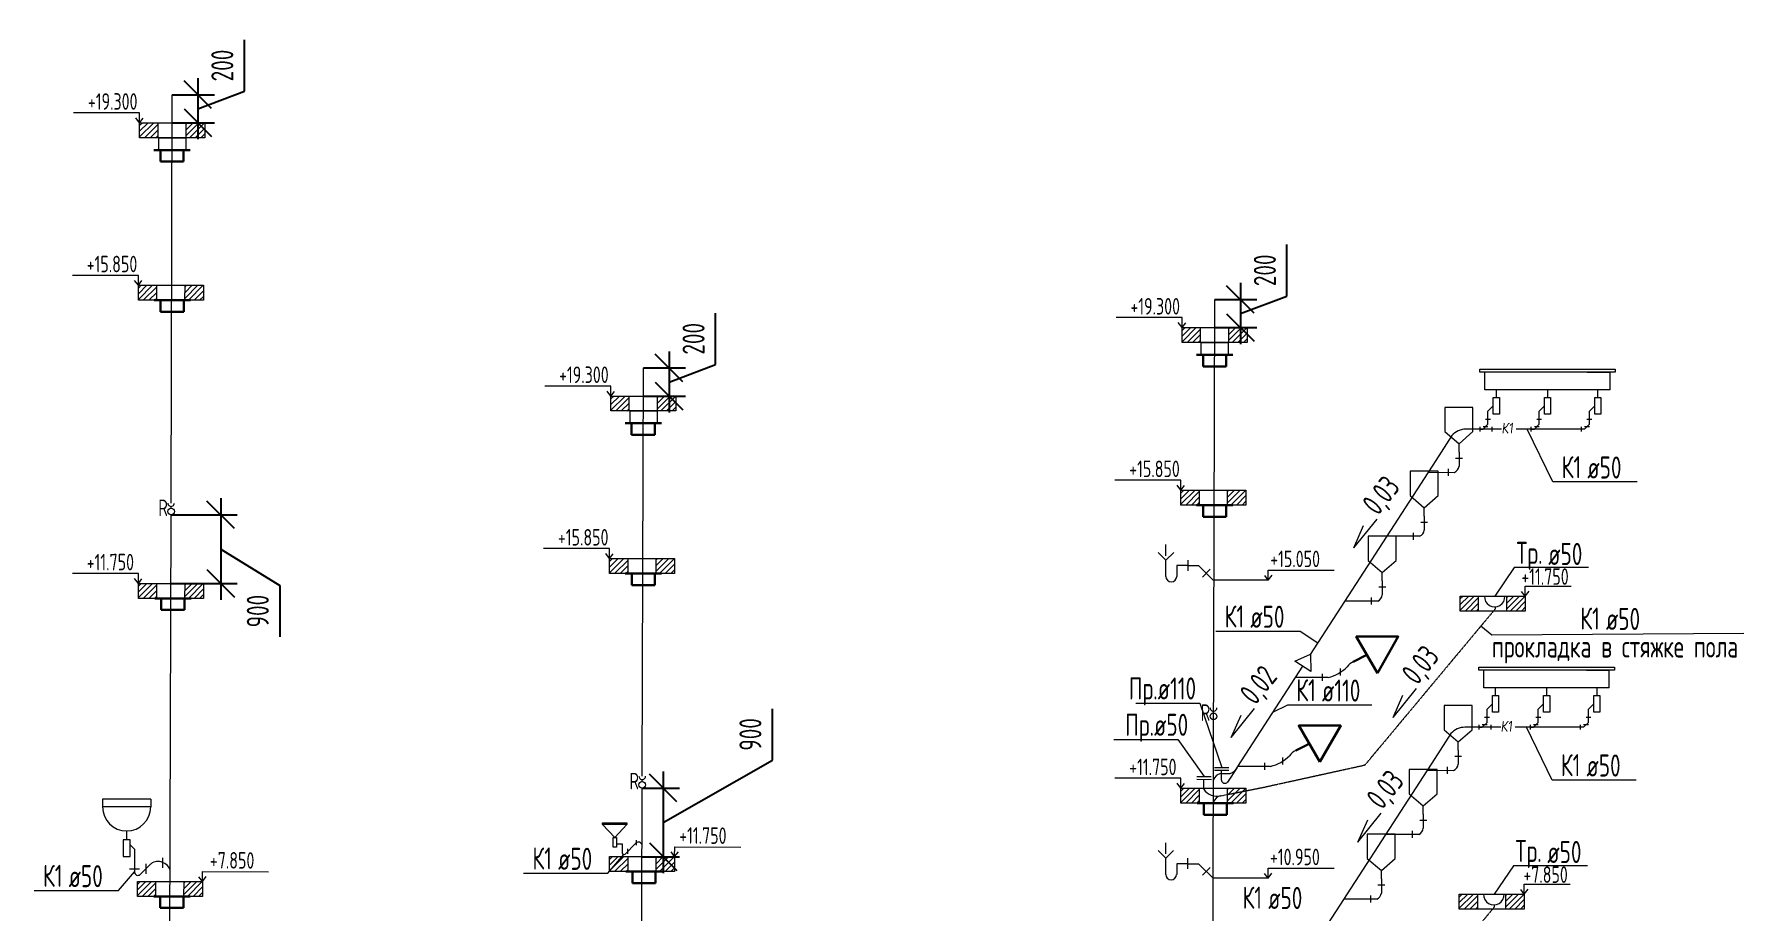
# Model space of a CAD drawing. Header units: millimetres. Extents: x -8689834 to 9419935, y -370377 to 166066.
# Drawn here: x -218597 to -203087, y -313708 to -305759 of the extents above; entities that cross this region are included whole.
import ezdxf

# ---------------------------------------------------------------- set-up
doc = ezdxf.new("R2010")
doc.units = ezdxf.units.MM
doc.header["$MEASUREMENT"] = 0
doc.linetypes.add('01_base$0$DASHED2', pattern=[0.375, 0.25, -0.125])
doc.layers.get('0').update_dxf_attribs({"color": 250, "lineweight": 9})
for name, color, linetype, lineweight in [('__Text VK', 7, 'Continuous', 30), ('_ВК-Text К1', 7, 'Continuous', 30), ('_ВК-К1', 14, 'Continuous', 40), ('_ВК-К3', 30, 'Continuous', 40), ('_ВК-переход на SML', 3, 'Continuous', 30), ('_ВК-противопожарные муфты', 1, 'Continuous', 30), ('_Санпр', 7, 'Continuous', 30), ('_Сантехника', 7, 'Continuous', 30), ('ВК_канализация', 32, 'Continuous', 30), ('тх разм', 250, 'Continuous', 9)]:
    doc.layers.add(name, color=color, linetype=linetype, lineweight=lineweight)
doc.layers.add('PDF __ВК-К1', color=7, linetype='Continuous', true_color=0xb80000)
for name, color, linetype in [('PDF __К14', 3, 'Continuous'), ('PDF __Сантехника', 7, 'Continuous'), ('PDF _TEKSTBK', 7, 'Continuous')]:
    doc.layers.add(name, color=color, linetype=linetype)
doc.styles.add('ISOCPEUR', font='isocpeur.ttf', dxfattribs={"width": 0.7})
doc.styles.add('RomanS', font='isocpeur.ttf')
doc.styles.add('ГОСТ 2.304', font='isocpeur.ttf', dxfattribs={"width": 0.7})
doc.dimstyles.new('СПДС', dxfattribs={"dimscale": 100, "dimtxt": 2.5, "dimasz": 2.5, "dimexe": 1.5, "dimexo": 0, "dimgap": 1, "dimtad": 1, "dimdec": 0, "dimrnd": 1, "dimtxsty": 'ГОСТ 2.304', "dimblk": 'OBLIQUE', "dimcen": 2.5, "dimdle": 1.5, "dimadec": 0, "dimazin": 2, "dimtfac": 0.75, "dimtdec": 0, "dimtmove": 1, "dimatfit": 3, "dimfxl": 1, "dimtolj": 1, "dimarcsym": 1})

# ---------------------------------------------------------------- blocks, each defined once
blk = doc.blocks.new('Протв_муфта')
at = {"layer": '_ВК-противопожарные муфты', "ltscale": 200, "transparency": 33554687}
for p, q in [((-205635, 240869), (-206106, 240869)), ((-206021, 240719), (-206021, 240869)), ((-205721, 240869), (-205721, 240719)), ((-205721, 240719), (-206021, 240719))]:
    blk.add_line(p, q, dxfattribs=at)
blk = doc.blocks.new('_Oblique')
at = {"color": 0, "linetype": 'ByBlock', "lineweight": -2}
blk.add_line((-0.5, -0.5), (0.5, 0.5), dxfattribs=at)
blk = doc.blocks.new('*D2098')
at = {"layer": 'тх разм', "color": 0, "lineweight": -2, "ltscale": 100, "transparency": 16777216}
for p, q in [((-212415, -308754), (-212415, -308288)), ((-212837, -308635), (-212837, -309190)), ((-213069, -308785), (-212687, -308785)), ((-212837, -308913), (-212415, -308754)), ((-213070, -309040), (-212687, -309040))]:
    blk.add_line(p, q, dxfattribs=at)
at = {"layer": 'тх разм', "color": 0, "lineweight": -2, "ltscale": 100, "transparency": 16777216, "xscale": 250, "yscale": 250, "zscale": 250}
for p, rotation in [((-212837, -308785), 90), ((-212837, -309040), 270)]:
    blk.add_blockref('_Oblique', p, dxfattribs=dict(at, rotation=rotation))
at = {"layer": 'тх разм', "color": 0, "lineweight": 13, "ltscale": 100, "transparency": 16777216, "insert": (-212615, -308521), "char_height": 250, "attachment_point": 5, "rotation": 90, "style": 'ГОСТ 2.304'}
blk.add_mtext('\\A1;{\\H0.8x;200}', dxfattribs=at)
blk = doc.blocks.new('*D2094')
at = {"layer": 'тх разм', "color": 0, "lineweight": -2, "ltscale": 100, "transparency": 16777216}
for p, q in [((-207232, -308133), (-207232, -307667)), ((-207654, -308015), (-207654, -308569)), ((-207886, -308165), (-207504, -308165)), ((-207654, -308292), (-207232, -308133)), ((-207887, -308419), (-207504, -308419))]:
    blk.add_line(p, q, dxfattribs=at)
at = {"layer": 'тх разм', "color": 0, "lineweight": -2, "ltscale": 100, "transparency": 16777216, "xscale": 250, "yscale": 250, "zscale": 250}
for p, rotation in [((-207654, -308165), 90), ((-207654, -308419), 270)]:
    blk.add_blockref('_Oblique', p, dxfattribs=dict(at, rotation=rotation))
at = {"layer": 'тх разм', "color": 0, "lineweight": 13, "ltscale": 100, "transparency": 16777216, "insert": (-207432, -307900), "char_height": 250, "attachment_point": 5, "rotation": 90, "style": 'ГОСТ 2.304'}
blk.add_mtext('\\A1;{\\H0.8x;200}', dxfattribs=at)
blk = doc.blocks.new('*D2095')
at = {"layer": 'тх разм', "color": 0, "lineweight": -2, "ltscale": 100, "transparency": 16777216}
for p, q in [((-216690, -306276), (-216690, -305810)), ((-217112, -306158), (-217112, -306712)), ((-217344, -306308), (-216962, -306308)), ((-217112, -306435), (-216690, -306276)), ((-217345, -306562), (-216962, -306562))]:
    blk.add_line(p, q, dxfattribs=at)
at = {"layer": 'тх разм', "color": 0, "lineweight": -2, "ltscale": 100, "transparency": 16777216, "xscale": 250, "yscale": 250, "zscale": 250}
for p, rotation in [((-217112, -306308), 90), ((-217112, -306562), 270)]:
    blk.add_blockref('_Oblique', p, dxfattribs=dict(at, rotation=rotation))
at = {"layer": 'тх разм', "color": 0, "lineweight": 13, "ltscale": 100, "transparency": 16777216, "insert": (-216890, -306043), "char_height": 250, "attachment_point": 5, "rotation": 90, "style": 'ГОСТ 2.304'}
blk.add_mtext('\\A1;{\\H0.8x;200}', dxfattribs=at)
blk = doc.blocks.new('*D2092')
at = {"layer": 'тх разм', "color": 0, "lineweight": -2, "ltscale": 100, "transparency": 16777216}
for p, q in [((-211899, -312341), (-211899, -311875)), ((-212891, -312906), (-211899, -312341)), ((-212891, -312445), (-212891, -313367)), ((-213080, -312595), (-212741, -312595)), ((-213082, -313217), (-212741, -313217))]:
    blk.add_line(p, q, dxfattribs=at)
at = {"layer": 'тх разм', "color": 0, "lineweight": -2, "ltscale": 100, "transparency": 16777216, "xscale": 250, "yscale": 250, "zscale": 250}
for p, rotation in [((-212891, -312595), 90), ((-212891, -313217), 270)]:
    blk.add_blockref('_Oblique', p, dxfattribs=dict(at, rotation=rotation))
at = {"layer": 'тх разм', "color": 0, "lineweight": 13, "ltscale": 100, "transparency": 16777216, "insert": (-212099, -312108), "char_height": 250, "attachment_point": 5, "rotation": 90, "style": 'ГОСТ 2.304'}
blk.add_mtext('\\A1;{\\H0.8x;900}', dxfattribs=at)
blk = doc.blocks.new('*D2093')
at = {"layer": 'тх разм', "color": 0, "lineweight": -2, "ltscale": 100, "transparency": 16777216}
for p, q in [((-216905, -309967), (-216905, -310889)), ((-217354, -310117), (-216755, -310117)), ((-216905, -310428), (-216368, -310757)), ((-217356, -310739), (-216755, -310739)), ((-216368, -310757), (-216368, -311223))]:
    blk.add_line(p, q, dxfattribs=at)
at = {"layer": 'тх разм', "color": 0, "lineweight": -2, "ltscale": 100, "transparency": 16777216, "xscale": 250, "yscale": 250, "zscale": 250}
for p, rotation in [((-216905, -310117), 90), ((-216905, -310739), 270)]:
    blk.add_blockref('_Oblique', p, dxfattribs=dict(at, rotation=rotation))
at = {"layer": 'тх разм', "color": 0, "lineweight": 13, "ltscale": 100, "transparency": 16777216, "insert": (-216568, -310990), "char_height": 250, "attachment_point": 5, "rotation": 90, "style": 'ГОСТ 2.304'}
blk.add_mtext('\\A1;{\\H0.8x;900}', dxfattribs=at)
blk = doc.blocks.new('Унитаз')
at = {"layer": '_Сантехника', "lineweight": 30}
blk.add_line((-161311, 33424), (-161137, 33336), dxfattribs=at)
blk.add_lwpolyline([(-161446, 33191), (-161714, 33657), (-161176, 33657)], close=True, dxfattribs=at)

msp = doc.modelspace()

# ---------------------------------------------------------------- hatches: boundary and pattern name
at = {"layer": '_ВК-К3', "lineweight": 13}
h = msp.add_hatch(dxfattribs=at)
h.set_pattern_fill('ANSI31', scale=11.388071, angle=180)
h.set_pattern_definition([(225, (-271218.85, -326930.103), (25.566948, -25.566948), [])])
h.paths.add_polyline_path([(-217640, -306697.7), (-217473.3, -306697.7), (-217473.3, -306562.2), (-217640, -306562.2)])
h.paths.add_polyline_path([(-217217.5, -306697.7), (-217050.1, -306697.7), (-217050.1, -306562.2), (-217217.5, -306562.2)])
h = msp.add_hatch(dxfattribs=at)
h.set_pattern_fill('ANSI31', scale=11.388071, angle=180)
h.set_pattern_definition([(225, (-271229.778, -328404.105), (25.566948, -25.566948), [])])
h.paths.add_polyline_path([(-217651, -308171.7), (-217484.2, -308171.7), (-217484.2, -308036.2), (-217651, -308036.2)])
h.paths.add_polyline_path([(-217228.4, -308171.7), (-217061, -308171.7), (-217061, -308036.2), (-217228.4, -308036.2)])
h = msp.add_hatch(dxfattribs=at)
h.set_pattern_fill('ANSI31', scale=11.388071, angle=180)
h.set_pattern_definition([(225, (-261761.073, -328787.346), (25.566948, -25.566948), [])])
h.paths.add_polyline_path([(-208182.3, -308555), (-208015.5, -308555), (-208015.5, -308419.4), (-208182.3, -308419.4)])
h.paths.add_polyline_path([(-207759.7, -308555), (-207592.3, -308555), (-207592.3, -308419.4), (-207759.7, -308419.4)])
h = msp.add_hatch(dxfattribs=at)
h.set_pattern_fill('ANSI31', scale=11.388071, angle=180)
h.set_pattern_definition([(225, (-266944.07, -329407.96), (25.566948, -25.566948), [])])
h.paths.add_polyline_path([(-213365.2, -309175.6), (-213198.5, -309175.6), (-213198.5, -309040), (-213365.2, -309040)])
h.paths.add_polyline_path([(-212942.7, -309175.6), (-212775.3, -309175.6), (-212775.3, -309040), (-212942.7, -309040)])
h = msp.add_hatch(dxfattribs=at)
h.set_pattern_fill('ANSI31', scale=11.388071, angle=180)
h.set_pattern_definition([(225, (-261772, -330261.35), (25.566948, -25.566948), [])])
h.paths.add_polyline_path([(-208193.2, -310029), (-208026.5, -310029), (-208026.5, -309893.4), (-208193.2, -309893.4)])
h.paths.add_polyline_path([(-207770.6, -310029), (-207603.3, -310029), (-207603.3, -309893.4), (-207770.6, -309893.4)])
h = msp.add_hatch(dxfattribs=at)
h.set_pattern_fill('ANSI31', scale=11.388071, angle=180)
h.set_pattern_definition([(225, (-266955, -330881.96), (25.566948, -25.566948), [])])
h.paths.add_polyline_path([(-213376.2, -310649.6), (-213209.5, -310649.6), (-213209.5, -310514), (-213376.2, -310514)])
h.paths.add_polyline_path([(-212953.6, -310649.6), (-212786.3, -310649.6), (-212786.3, -310514), (-212953.6, -310514)])
h = msp.add_hatch(dxfattribs=at)
h.set_pattern_fill('ANSI31', scale=11.388071, angle=180)
h.set_pattern_definition([(225, (-271229.778, -331106.893), (25.566948, -25.566948), [])])
h.paths.add_polyline_path([(-217651, -310874.5), (-217484.2, -310874.5), (-217484.2, -310738.9), (-217651, -310738.9)])
h.paths.add_polyline_path([(-217228.4, -310874.5), (-217061, -310874.5), (-217061, -310738.9), (-217228.4, -310738.9)])
h = msp.add_hatch(dxfattribs=at)
h.set_pattern_fill('ANSI31', scale=11.388071, angle=180)
h.set_pattern_definition([(225, (-259238.876, -331221.87), (25.566948, -25.566948), [])])
h.paths.add_polyline_path([(-205660.1, -310989.5), (-205493.3, -310989.5), (-205493.3, -310853.9), (-205660.1, -310853.9)])
h.paths.add_polyline_path([(-205237.5, -310989.5), (-205070.1, -310989.5), (-205070.1, -310853.9), (-205237.5, -310853.9)])
h = msp.add_hatch(dxfattribs=at)
h.set_pattern_fill('ANSI31', scale=11.388071, angle=180)
h.set_pattern_definition([(225, (-261772, -332964.136), (25.566948, -25.566948), [])])
h.paths.add_polyline_path([(-208193.2, -312731.8), (-208026.5, -312731.8), (-208026.5, -312596.2), (-208193.2, -312596.2)])
h.paths.add_polyline_path([(-207770.6, -312731.8), (-207603.3, -312731.8), (-207603.3, -312596.2), (-207770.6, -312596.2)])
h = msp.add_hatch(dxfattribs=at)
h.set_pattern_fill('ANSI31', scale=11.388071, angle=180)
h.set_pattern_definition([(225, (-266955, -333584.75), (25.566948, -25.566948), [])])
h.paths.add_polyline_path([(-213376.2, -313352.4), (-213209.5, -313352.4), (-213209.5, -313216.8), (-213376.2, -313216.8)])
h.paths.add_polyline_path([(-212953.6, -313352.4), (-212786.3, -313352.4), (-212786.3, -313216.8), (-212953.6, -313216.8)])
h = msp.add_hatch(dxfattribs=at)
h.set_pattern_fill('ANSI31', scale=11.388071, angle=180)
h.set_pattern_definition([(225, (-271238.903, -333809.68), (25.566948, -25.566948), [])])
h.paths.add_polyline_path([(-217660.1, -313577.3), (-217493.4, -313577.3), (-217493.4, -313441.7), (-217660.1, -313441.7)])
h.paths.add_polyline_path([(-217237.5, -313577.3), (-217070.2, -313577.3), (-217070.2, -313441.7), (-217237.5, -313441.7)])
h = msp.add_hatch(dxfattribs=at)
h.set_pattern_fill('ANSI31', scale=11.388071, angle=180)
h.set_pattern_definition([(225, (-259246.86, -333924.66), (25.566948, -25.566948), [])])
h.paths.add_polyline_path([(-205668, -313692.3), (-205501.3, -313692.3), (-205501.3, -313556.7), (-205668, -313556.7)])
h.paths.add_polyline_path([(-205245.5, -313692.3), (-205078.1, -313692.3), (-205078.1, -313556.7), (-205245.5, -313556.7)])

# ---------------------------------------------------------------- linework, layer by layer
at = {"color": 244, "ltscale": 500, "true_color": 0x991b1e}
for points in [[(-217354.5, -310010.3), (-217344, -306307.5)], [(-207920.2, -319641), (-207886.3, -308164.8)], [(-213080.6, -312488.2), (-213069.3, -308785.4)], [(-217378.6, -317783.8), (-217355.5, -310117.1)], [(-208048.6, -312489.5), (-207917.6, -312490)], [(-208047.8, -312515.5), (-207916.9, -312516)], [(-207986, -312604.4), (-207985.7, -312515.7)], [(-207889.3, -312407.1), (-207758.3, -312407.6)], [(-207888.5, -312433.1), (-207757.6, -312433.6)], [(-207831.7, -312463.6), (-207747.1, -312463.1)], [(-207826.7, -312522.1), (-207826.4, -312433.3)], [(-207684, -312409.3), (-207769.6, -312541.1)], [(-213102.5, -320261.6), (-213080.3, -312594.9)]]:
    msp.add_lwpolyline(points, dxfattribs=at)
at = {"color": 7, "ltscale": 500}
for points in [[(-217640, -306562.2), (-217640, -306471.7), (-218239, -306471.8)], [(-217640, -306562.2), (-217674.8, -306517.1)], [(-217640, -306562.2), (-217608, -306519.5)], [(-217651, -308036.2), (-217651, -307945.7), (-218249.9, -307945.8)], [(-217651, -308036.2), (-217685.7, -307991.1)], [(-217651, -308036.2), (-217618.9, -307993.5)], [(-208182.3, -308419.4), (-208182.3, -308328.9), (-208781.2, -308329)], [(-208182.3, -308419.4), (-208217, -308374.3)], [(-208182.3, -308419.4), (-208150.2, -308376.8)], [(-213365.2, -309040), (-213365.2, -308949.5), (-213964.2, -308949.6)], [(-213365.2, -309040), (-213400, -308994.9)], [(-213365.2, -309040), (-213333.2, -308997.4)], [(-204054.8, -309819.5), (-204819, -309819.5), (-205051.6, -309340.7)], [(-208193.2, -309893.4), (-208193.2, -309802.9), (-208792.1, -309803)], [(-208193.2, -309893.4), (-208227.9, -309848.3)], [(-208193.2, -309893.4), (-208161.1, -309850.8)], [(-213376.2, -310514), (-213376.2, -310423.5), (-213975.1, -310423.6)], [(-213376.2, -310514), (-213410.9, -310469)], [(-213376.2, -310514), (-213344.1, -310471.4)], [(-217651, -310738.9), (-217651, -310648.5), (-218249.9, -310648.6)], [(-207401.3, -310709.7), (-207401.3, -310619.2), (-206802.3, -310619.4)], [(-217651, -310738.9), (-217685.7, -310693.9)], [(-217651, -310738.9), (-217618.9, -310696.3)], [(-207401.3, -310709.7), (-207433.3, -310667.1)], [(-207401.3, -310709.7), (-207366.5, -310664.7)], [(-205070.1, -310853.9), (-205102.2, -310811.3)], [(-205070.1, -310853.9), (-205070.1, -310763.4), (-204654.2, -310763.5)], [(-205070.1, -310853.9), (-205035.4, -310808.9)], [(-203086.9, -311192.2), (-205372.6, -311208.4), (-205471.2, -311126)], [(-207876.6, -311173), (-207112.5, -311173), (-206952.2, -311276.8)], [(-206462.3, -311841.9), (-207226.5, -311841.9), (-207363.3, -311910.4)], [(-204062.8, -312521.8), (-204827, -312521.8), (-205059.6, -312042.9)], [(-208193.2, -312596.2), (-208193.2, -312505.7), (-208792.1, -312505.8)], [(-208193.2, -312596.2), (-208227.9, -312551.1)], [(-208193.2, -312596.2), (-208161.1, -312553.5)], [(-212786.3, -313216.8), (-212785.7, -313126.3), (-212186.8, -313130)], [(-212786.3, -313216.8), (-212818.1, -313174)], [(-212786.3, -313216.8), (-212751.2, -313171.9)], [(-217070.2, -313441.7), (-217102, -313398.9)], [(-217070.2, -313441.7), (-217069.6, -313351.2), (-216470.7, -313354.9)], [(-217070.2, -313441.7), (-217035.2, -313396.9)], [(-207402.8, -313412.5), (-207434.9, -313369.9)], [(-207402.8, -313412.5), (-207402.8, -313322), (-206803.9, -313322.2)], [(-207402.8, -313412.5), (-207368.1, -313367.5)], [(-205078.1, -313556.7), (-205110.2, -313514.1)], [(-205078.1, -313556.7), (-205078.1, -313466.2), (-204662.1, -313466.3)], [(-205078.1, -313556.7), (-205043.4, -313511.6)]]:
    msp.add_lwpolyline(points, dxfattribs=at)
at = {"color": 18, "ltscale": 100, "true_color": 0x000000}
for points in [[(-207401.3, -310709.7), (-207900.7, -310709.7)], [(-208601.3, -311825.9), (-208021, -311825.9), (-207823, -312407.3)], [(-208802.5, -312154.8), (-208222.2, -312154.8), (-207983.1, -312489.7)], [(-207402.8, -313412.5), (-207902.3, -313412.4)]]:
    msp.add_lwpolyline(points, dxfattribs=at)
at = {"color": 244, "linetype": '01_base$0$DASHED2', "ltscale": 0.6, "true_color": 0x991b1e}
for points in [[(-207831.9, -312664.9), (-207458.5, -312590.7), (-206522.9, -312385.3), (-205342.6, -310972.1)], [(-207839.9, -315367.6), (-207466.4, -315293.5), (-206530.9, -315088.1), (-205350.6, -313674.9)]]:
    msp.add_lwpolyline(points, dxfattribs=at)
at = {"color": 7, "ltscale": 500, "elevation": 0}
for points in [[(-214156.6, -313367.8), (-213392.5, -313367.8), (-213246.5, -313197.1)], [(-218596.7, -313525.1), (-217832.6, -313525.1), (-217686.6, -313354.5)]]:
    msp.add_lwpolyline(points, dxfattribs=at)
at = {"color": 244, "ltscale": 500, "true_color": 0x991b1e}
for centre, radius, start, end in [((-205609, -309509.1), 168.4, 89.33481, 138.94886), ((-205617, -312211.9), 168.4, 89.33481, 138.94886), ((-207812.1, -312553.1), 91.6, 102.31446, 161.88271), ((-207793.4, -312517.3), 33.7, 188.17133, 314.93027), ((-207778.3, -312362.7), 105.1, 287.26643, 340.13791), ((-207867.3, -312528.3), 141, 212.65717, 284.53041), ((-207812.9, -312754.4), 91.6, 101.97428, 161.54253), ((-217458.7, -313364.2, 0), 97.7, 18.73212, 74.47362)]:
    msp.add_arc(centre, radius, start, end, dxfattribs=at)
at = {"layer": '_ВК-Text К1', "color": 7, "lineweight": 13, "ltscale": 100}
for p, q in [((-206625.4, -310417.5), (-206413.2, -310155.1)), ((-206625.4, -310417.5), (-206536.2, -310215.5)), ((-206268.5, -311955), (-206056.3, -311692.7)), ((-207737.5, -312136.5), (-207525.3, -311874.2)), ((-206268.5, -311955), (-206179.3, -311753)), ((-207737.5, -312136.5), (-207648.3, -311934.5)), ((-206588.1, -313085.1), (-206375.9, -312822.8)), ((-206588.1, -313085.1), (-206498.9, -312883.2))]:
    msp.add_line(p, q, dxfattribs=at)
at = {"layer": '_ВК-К1', "lineweight": 13, "ltscale": 100}
for p, q in [((-204531.9, -309340.7), (-204488.3, -309296.1)), ((-204539.9, -312043.5), (-204496.3, -311998.9)), ((-213137.1, -313094.1), (-213236.5, -313192.9, 0)), ((-217537.1, -313280.9, 0), (-217634, -313377.9, 0))]:
    msp.add_line(p, q, dxfattribs=at)
at = {"layer": '_ВК-К1', "lineweight": 13}
for p, q in [((-205670.2, -309548.8), (-205670.2, -309676.7)), ((-205986.3, -310128.7), (-205986.3, -310256.6)), ((-206366.8, -310715.9), (-206366.8, -310843.8)), ((-205678.2, -312251.6), (-205678.2, -312379.5)), ((-205994.3, -312831.5), (-205994.3, -312959.4)), ((-217686.6, -313210.3, 0), (-217686.6, -313354.5, 0)), ((-206374.8, -313418.7), (-206374.8, -313546.6))]:
    msp.add_line(p, q, dxfattribs=at)
at = {"layer": '_ВК-К1', "lineweight": 13, "transparency": 33554687, "flags": 128}
for points in [[(-205385.5, -309251.5), (-205430.1, -309251.5)], [(-205408.3, -309296.1), (-205408.3, -309251.5)], [(-204921.9, -309251.5), (-204965.4, -309251.5)], [(-204943.6, -309296.1), (-204943.6, -309251.5)], [(-204466.5, -309251.5), (-204510.1, -309251.5)], [(-204488.3, -309296.1), (-204488.3, -309251.5)], [(-205283.9, -309340.7), (-205610.9, -309340.7)], [(-205479.9, -309340.7), (-205451.9, -309340.7), (-205408.3, -309296.1)], [(-205479.9, -309362.4), (-205479.9, -309317.9)], [(-205408.3, -309317.9), (-205451.9, -309317.9)], [(-205374.1, -309317.9), (-205374.1, -309362.4)], [(-204531.9, -309340.7), (-205152.8, -309340.7)], [(-205015.2, -309340.7), (-204987.2, -309340.7), (-204943.6, -309296.1)], [(-205015.2, -309362.4), (-205015.2, -309317.9)], [(-204943.6, -309317.9), (-204987.2, -309317.9)], [(-204559.9, -309362.4), (-204559.9, -309317.9)], [(-204488.3, -309317.9), (-204531.9, -309317.9)], [(-205767.2, -309764), (-205767.2, -309700.3)], [(-205639.1, -309606.8), (-205701.3, -309606.8)], [(-205955.2, -310186.8), (-206017.5, -310186.8)], [(-206083.3, -310343.9), (-206083.3, -310280.2)], [(-206335.7, -310774), (-206397.9, -310774)], [(-206463.8, -310931.1), (-206463.8, -310867.4)], [(-206745.5, -311575), (-206745.5, -311511.3)], [(-205291.9, -312043.5), (-205618.9, -312043.5)], [(-205487.8, -312043.5), (-205459.8, -312043.5), (-205416.3, -311998.9)], [(-205487.8, -312065.2), (-205487.8, -312020.6)], [(-205416.3, -312020.6), (-205459.8, -312020.6)], [(-205393.5, -311954.3), (-205438.1, -311954.3)], [(-205416.3, -311998.9), (-205416.3, -311954.3)], [(-205382, -312020.6), (-205382, -312065.2)], [(-204539.9, -312043.5), (-205160.7, -312043.5)], [(-205023.2, -312043.5), (-204995.2, -312043.5), (-204951.6, -311998.9)], [(-205023.2, -312065.2), (-205023.2, -312020.6)], [(-204951.6, -312020.6), (-204995.2, -312020.6)], [(-204929.8, -311954.3), (-204973.4, -311954.3)], [(-204951.6, -311998.9), (-204951.6, -311954.3)], [(-204567.9, -312065.2), (-204567.9, -312020.6)], [(-204496.3, -312020.6), (-204539.9, -312020.6)], [(-204474.5, -311954.3), (-204518.1, -311954.3)], [(-204496.3, -311998.9), (-204496.3, -311954.3)], [(-207267.9, -312381.2), (-207267.9, -312317.5)], [(-205647, -312309.6), (-205709.3, -312309.6)], [(-205775.2, -312466.8), (-205775.2, -312403)], [(-206091.3, -313046.7), (-206091.3, -312983)], [(-205963.2, -312889.6), (-206025.4, -312889.6)], [(-213133, -313113.1), (-213133, -313068.5)], [(-217582.1, -313371.5), (-217582.1, -313280.5)], [(-217429.4, -313317.9), (-217429.4, -313226.9)], [(-213211, -313189.7), (-213211, -313145.1)], [(-213211, -313190.5), (-213211, -313145.9)], [(-206471.8, -313633.9), (-206471.8, -313570.2)], [(-206343.7, -313476.8), (-206405.9, -313476.8)]]:
    msp.add_lwpolyline(points, dxfattribs=at)
at = {"layer": '_ВК-К1', "lineweight": 13, "transparency": 33554687, "elevation": 0, "flags": 128}
for points in [[(-206910, -311623.5), (-206910, -311559.7)], [(-207432.4, -312429.7), (-207432.4, -312366)], [(-217642.1, -313328.9), (-217731, -313328.9)]]:
    msp.add_lwpolyline(points, dxfattribs=at)
at = {"layer": '_ВК-К1', "lineweight": 13, "ltscale": 100}
for centre, radius, start, end in [((-205738.4, -309668.7), 68.7, 292.7847, 353.36193), ((-206054.6, -310248.7), 68.7, 292.7847, 353.36193), ((-206435.1, -310835.9), 68.7, 292.7847, 353.36193), ((-206948.1, -311232.1), 371.4, 284.11045, 314.88954), ((-206557.1, -311594.7), 162.8, 116.6162, 142.35697), ((-207470.5, -312038.4), 371.4, 284.11045, 314.88954), ((-207079.5, -312400.9), 162.8, 116.6162, 142.35697), ((-205746.4, -312371.5), 68.7, 292.7847, 353.36193), ((-206062.6, -312951.5), 68.7, 292.7847, 353.36193), ((-213114.5, -313118.4), 33.2, 9.99679, 133.04284), ((-217475.5, -313364.7, 0), 103.9, 65.54563, 126.3024), ((-213247, -313181.9, 0), 15.2, 178.01846, 314.00596), ((-217655.6, -313355.6, 0), 31, 178.01846, 314.00596), ((-206443.1, -313538.7), 68.7, 292.7847, 353.36193)]:
    msp.add_arc(centre, radius, start, end, dxfattribs=at)
at = {"layer": '_ВК-К3', "color": 7, "lineweight": 13}
for p, q in [((-217472.7, -306697.7), (-217472.7, -306562.2)), ((-217217.8, -306697.2), (-217217.5, -306561.7)), ((-217483.6, -308171.7), (-217483.6, -308036.2)), ((-217228.8, -308171.2), (-217228.4, -308035.7)), ((-208014.9, -308555), (-208014.9, -308419.4)), ((-207760.1, -308554.5), (-207759.7, -308418.9)), ((-213197.9, -309175.6), (-213197.9, -309040)), ((-212943.1, -309175.1), (-212942.7, -309039.5)), ((-208025.8, -310029), (-208025.8, -309893.4)), ((-207771, -310028.5), (-207770.6, -309892.9)), ((-213208.8, -310649.6), (-213208.8, -310514)), ((-212954, -310649.1), (-212953.6, -310513.5)), ((-217483.6, -310874.5), (-217483.6, -310738.9)), ((-217228.8, -310874), (-217228.4, -310738.5)), ((-205492.3, -310989), (-205492.7, -310853.4)), ((-205237.6, -310989.5), (-205237.6, -310853.9)), ((-208025.8, -312731.8), (-208025.8, -312596.2)), ((-207771, -312731.3), (-207770.6, -312595.7)), ((-213208.8, -313352.4), (-213208.8, -313216.8)), ((-212954, -313351.9), (-212953.6, -313216.3)), ((-217492.7, -313577.3), (-217492.7, -313441.7)), ((-217237.9, -313576.8), (-217237.5, -313441.2)), ((-205500.3, -313691.8), (-205500.7, -313556.2)), ((-205245.5, -313692.3), (-205245.5, -313556.7))]:
    msp.add_line(p, q, dxfattribs=at)
for points in [[(-217050.1, -306697.7), (-217640, -306697.7), (-217640, -306562.2), (-217050.1, -306562.2)], [(-217061, -308171.7), (-217651, -308171.7), (-217651, -308036.2), (-217061, -308036.2)], [(-207592.3, -308555), (-208182.3, -308555), (-208182.3, -308419.4), (-207592.3, -308419.4)], [(-212775.3, -309175.6), (-213365.2, -309175.6), (-213365.2, -309040), (-212775.3, -309040)], [(-207603.3, -310029), (-208193.2, -310029), (-208193.2, -309893.4), (-207603.3, -309893.4)], [(-212786.3, -310649.6), (-213376.2, -310649.6), (-213376.2, -310514), (-212786.3, -310514)], [(-217061, -310874.5), (-217651, -310874.5), (-217651, -310738.9), (-217061, -310738.9)], [(-205070.1, -310989.5), (-205660.1, -310989.5), (-205660.1, -310853.9), (-205070.1, -310853.9)], [(-207603.3, -312731.8), (-208193.2, -312731.8), (-208193.2, -312596.2), (-207603.3, -312596.2)], [(-212786.3, -313352.4), (-213376.2, -313352.4), (-213376.2, -313216.8), (-212786.3, -313216.8)], [(-217070.2, -313577.3), (-217660.1, -313577.3), (-217660.1, -313441.7), (-217070.2, -313441.7)], [(-205078.1, -313692.3), (-205668, -313692.3), (-205668, -313556.7), (-205078.1, -313556.7)]]:
    msp.add_lwpolyline(points, close=True, dxfattribs=at)
at = {"layer": '_ВК-переход на SML', "lineweight": 13}
for points in [[(-217464.9, -306697.7), (-217221.3, -306697.7), (-217221.3, -306809), (-217464.9, -306809)], [(-208009.2, -308555), (-207765.6, -308555), (-207765.6, -308666.3), (-208009.2, -308666.3)], [(-213190.1, -309175.6), (-212946.5, -309175.6), (-212946.5, -309286.9), (-213190.1, -309286.9)]]:
    msp.add_lwpolyline(points, close=True, dxfattribs=at)
at = {"layer": '_Санпр', "lineweight": 13}
for p, q in [((-217539.8, -312695.3, 0), (-217976.1, -312695.3, 0)), ((-217976.1, -312695.3, 0), (-217976.1, -312765.9, 0)), ((-217539.8, -312765.9, 0), (-217976.1, -312765.9, 0)), ((-217539.8, -312695.3, 0), (-217539.8, -312765.9, 0)), ((-217758, -312984, 0), (-217758, -313063.1, 0)), ((-213441.2, -312924.1, 0), (-213330.5, -313044.2, 0)), ((-213330.5, -313044.2, 0), (-213219.8, -312924.1, 0)), ((-217727.5, -313110.7, 0), (-217686.6, -313147.5, 0)), ((-213313.7, -313099.6, 0), (-213262.2, -313099.6, 0)), ((-213262.2, -313099.6, 0), (-213262.2, -313181.4, 0)), ((-217686.6, -313147.5, 0), (-217686.6, -313210.3, 0))]:
    msp.add_line(p, q, dxfattribs=at)
at = {"layer": '_Санпр', "lineweight": 13, "elevation": 0}
for points in [[(-213441.2, -312910.5), (-213219.8, -312910.5), (-213219.8, -312924.1), (-213441.2, -312924.1)], [(-217727.5, -313063.1), (-217788.5, -313063.1), (-217788.5, -313215.7), (-217727.5, -313215.7)], [(-213344.9, -313044.2), (-213313.7, -313044.2), (-213313.7, -313131.9), (-213344.9, -313131.9)]]:
    msp.add_lwpolyline(points, close=True, dxfattribs=at)
at = {"layer": '_Санпр', "lineweight": 13}
msp.add_arc((-217758, -312765.9, 0), 218.1, 180, 0, dxfattribs=at)
at = {"layer": '_Сантехника', "lineweight": 13}
for points in [[(-205482.5, -308796.2), (-204253.4, -308796.2), (-204253.4, -308824.2), (-205482.5, -308824.2), (-205482.5, -308796.2)], [(-205436.8, -308983.9), (-205436.8, -308824.2)], [(-204507.5, -308824.2), (-204299, -308824.2)], [(-204299, -308983.9), (-204299, -308824.2)], [(-204299, -308983.9), (-205436.8, -308983.9)], [(-205359.5, -309052.3), (-205304.6, -309052.3), (-205304.6, -309204.8), (-205359.5, -309204.8), (-205359.5, -309052.3)], [(-205333.1, -308983.9), (-205333.1, -309052.3)], [(-204894.9, -309052.3), (-204839.9, -309052.3), (-204839.9, -309204.8), (-204894.9, -309204.8), (-204894.9, -309052.3)], [(-204868.4, -308983.9), (-204868.4, -309052.3)], [(-204439.6, -309052.3), (-204384.6, -309052.3), (-204384.6, -309204.8), (-204439.6, -309204.8), (-204439.6, -309052.3)], [(-204413.1, -308983.9), (-204413.1, -309052.3)], [(-205408.3, -309176.8), (-205359.5, -309129.1)], [(-205408.3, -309251.5), (-205408.3, -309176.8)], [(-204943.6, -309176.8), (-204894.9, -309129.1)], [(-204943.6, -309251.5), (-204943.6, -309176.8)], [(-204488.3, -309176.8), (-204439.6, -309129.1)], [(-204488.3, -309251.5), (-204488.3, -309176.8)], [(-205490.4, -311498.9), (-204261.4, -311498.9), (-204261.4, -311526.9), (-205490.4, -311526.9), (-205490.4, -311498.9)], [(-205444.8, -311686.7), (-205444.8, -311526.9)], [(-204515.5, -311526.9), (-204307, -311526.9)], [(-204307, -311686.7), (-204307, -311526.9)], [(-204307, -311686.7), (-205444.8, -311686.7)], [(-205341.1, -311686.7), (-205341.1, -311755.1)], [(-204876.4, -311686.7), (-204876.4, -311755.1)], [(-204421.1, -311686.7), (-204421.1, -311755.1)], [(-205416.3, -311879.6), (-205367.5, -311831.9)], [(-205416.3, -311954.3), (-205416.3, -311879.6)], [(-205367.5, -311755.1), (-205312.6, -311755.1), (-205312.6, -311907.6), (-205367.5, -311907.6), (-205367.5, -311755.1)], [(-204951.6, -311879.6), (-204902.9, -311831.9)], [(-204951.6, -311954.3), (-204951.6, -311879.6)], [(-204902.9, -311755.1), (-204847.9, -311755.1), (-204847.9, -311907.6), (-204902.9, -311907.6), (-204902.9, -311755.1)], [(-204496.3, -311879.6), (-204447.6, -311831.9)], [(-204496.3, -311954.3), (-204496.3, -311879.6)], [(-204447.6, -311755.1), (-204392.6, -311755.1), (-204392.6, -311907.6), (-204447.6, -311907.6), (-204447.6, -311755.1)]]:
    msp.add_lwpolyline(points, dxfattribs=at)
at = {"layer": '_Сантехника', "lineweight": 13, "flags": 128}
for points in [[(-205670.2, -309473.4), (-205543.7, -309363.1), (-205543.7, -309142.7), (-205797.8, -309142.7), (-205797.8, -309363.1), (-205670.2, -309473.4)], [(-205670.2, -309548.8), (-205670.2, -309473.4)], [(-205986.3, -310053.3), (-205859.9, -309943.1), (-205859.9, -309722.7), (-206114, -309722.7), (-206114, -309943.1), (-205986.3, -310053.3)], [(-205986.3, -310128.7), (-205986.3, -310053.3)], [(-206366.8, -310640.5), (-206240.3, -310530.3), (-206240.3, -310309.9), (-206494.4, -310309.9), (-206494.4, -310530.3), (-206366.8, -310640.5)], [(-206366.8, -310715.9), (-206366.8, -310640.5)], [(-205678.2, -312176.1), (-205551.7, -312065.9), (-205551.7, -311845.5), (-205805.8, -311845.5), (-205805.8, -312065.9), (-205678.2, -312176.1)], [(-205678.2, -312251.6), (-205678.2, -312176.1)], [(-205994.3, -312756.1), (-205867.9, -312645.9), (-205867.9, -312425.4), (-206121.9, -312425.4), (-206121.9, -312645.9), (-205994.3, -312756.1)], [(-205994.3, -312831.5), (-205994.3, -312756.1)], [(-206374.8, -313343.3), (-206248.3, -313233.1), (-206248.3, -313012.6), (-206502.4, -313012.6), (-206502.4, -313233.1), (-206374.8, -313343.3)], [(-206374.8, -313418.7), (-206374.8, -313343.3)]]:
    msp.add_lwpolyline(points, dxfattribs=at)
at = {"layer": '_Сантехника', "lineweight": 13}
for centre in [(-205347.2, -310858.1), (-205355.2, -313560.9)]:
    msp.add_arc(centre, 93, 177.43263, 2.56737, dxfattribs=at)
at = {"layer": 'PDF __ВК-К1', "lineweight": 13}
for points in [[(-208130.9, -310577.8), (-208229.3, -310577.8)], [(-208130.9, -310527.6), (-208130.9, -310625.9)], [(-208130.9, -310577.8), (-208032.6, -310577.8), (-207900.7, -310709.7)], [(-207927.9, -310611.3), (-207997, -310682.4)], [(-208132.5, -313280.6), (-208230.8, -313280.6)], [(-208132.5, -313230.4), (-208132.5, -313328.7)], [(-208132.5, -313280.6), (-208034.1, -313280.6), (-207902.3, -313412.4)], [(-207929.5, -313314.1), (-207998.5, -313385.2)]]:
    msp.add_lwpolyline(points, dxfattribs=at)
at = {"layer": 'PDF __К14', "lineweight": 13}
for points in [[(-208329.8, -310487.8), (-208329.8, -310387.4)], [(-208331.3, -313190.6), (-208331.3, -313090.1)]]:
    msp.add_lwpolyline(points, dxfattribs=at)
at = {"layer": 'PDF __Сантехника', "color": 18, "lineweight": 13, "true_color": 0x000000}
for points in [[(-205342.6, -310950.9), (-205342.6, -310972.1)], [(-205350.6, -313653.7), (-205350.6, -313674.9)]]:
    msp.add_lwpolyline(points, dxfattribs=at)
at = {"layer": 'PDF _TEKSTBK', "lineweight": 13}
for points in [[(-208329.8, -310527.6), (-208398.8, -310458.5)], [(-208329.8, -310676.2), (-208329.8, -310527.6), (-208258.6, -310458.5)], [(-208229.3, -310577.8), (-208229.3, -310676.2)], [(-208331.3, -313230.4), (-208400.4, -313161.3)], [(-208331.3, -313379), (-208331.3, -313230.4), (-208260.1, -313161.3)], [(-208230.8, -313280.6), (-208230.8, -313379)]]:
    msp.add_lwpolyline(points, dxfattribs=at)
for centre in [(-208280.6, -310675.1), (-208282.1, -313377.9)]:
    msp.add_arc(centre, 49.2, 180.00001, 359.99999, dxfattribs=at)
at = {"layer": 'ВК_канализация', "color": 244, "lineweight": 13, "ltscale": 500, "true_color": 0x991b1e}
for points in [[(-205736, -309398.5), (-205881.8, -309623.5)], [(-205881.8, -309623.5), (-207022.3, -311384)], [(-205950.9, -309730.7), (-205711.8, -309732.1)], [(-217354.8, -310057.1), (-217354.7, -310040.3)], [(-206028, -310312.1), (-206327.5, -310311.9)], [(-206408.5, -310899.3), (-206708, -310899.1)], [(-207090.7, -311489.8), (-207679.5, -312398.4)], [(-206857.5, -311592.3), (-207157, -311592.2)], [(-207898.1, -311914.3), (-207898, -311897.6)], [(-205744, -312101.3), (-205889.8, -312326.3)], [(-205889.8, -312326.3), (-207030.3, -314086.8)], [(-213080.9, -312534.9), (-213080.8, -312518.2)], [(-207379.9, -312398.6), (-207679.4, -312398.4)], [(-205958.8, -312433.5), (-205719.8, -312434.9)], [(-206036, -313014.8), (-206335.5, -313014.7)], [(-206416.4, -313602), (-206715.9, -313601.9)]]:
    msp.add_lwpolyline(points, dxfattribs=at)
at = {"layer": 'ВК_канализация', "color": 18, "lineweight": 13, "ltscale": 500, "true_color": 0x000000}
for points in [[(-204495.6, -310596.3), (-205168.9, -310596.3), (-205344.8, -310853.9)], [(-207015.5, -311538.5), (-207161.2, -311444.1), (-207017.4, -311381.9), (-207015.5, -311538.5)], [(-204503.6, -313299), (-205176.9, -313299), (-205352.7, -313556.7)]]:
    msp.add_lwpolyline(points, dxfattribs=at)
at = {"layer": 'ВК_канализация', "color": 244, "lineweight": 13, "ltscale": 500, "true_color": 0x991b1e}
for centre in [(-217355, -310087.1), (-207898.3, -311944.3), (-213081, -312564.9)]:
    msp.add_circle(centre, 30, dxfattribs=at)
for centre in [(-217354.5, -310010.3), (-207897.9, -311867.6), (-213080.6, -312488.2)]:
    msp.add_arc(centre, 30, 179.67036, 359.67036, dxfattribs=at)

# ---------------------------------------------------------------- block references
at = {"layer": '_ВК-К1', "lineweight": 13, "xscale": 0.7, "yscale": 0.7, "zscale": 0.7}
for p in [(-73236.5, -475417.5), (-73235, -476780.1), (-63778.2, -477274.7), (-68961.8, -477895.3), (-63777.2, -478637.4), (-68960.2, -479258), (-73228.7, -479482.9), (-63771, -481340.2), (-68954, -481960.8), (-73237.9, -482185.7)]:
    msp.add_blockref('Протв_муфта', p, dxfattribs=at)
at = {"layer": '_Сантехника', "lineweight": 13, "xscale": -0.7082066135345116, "yscale": 0.7082066135345116, "zscale": 0.7082066135345116}
for p in [(-320748.1, -335058.1), (-321270.5, -335864.3)]:
    msp.add_blockref('Унитаз', p, dxfattribs=at)

# ---------------------------------------------------------------- texts
at = {"layer": '__Text VK', "lineweight": 13, "style": 'RomanS', "oblique": 7, "width": 0.85}
for p in [(-205286.1, -309380.2, 0), (-205294.1, -312083, 0)]:
    msp.add_text('К1', height=98, dxfattribs=at).set_placement(p)
at = {"layer": 'ВК_канализация', "color": 18, "ltscale": 100, "true_color": 0x000000, "style": 'ISOCPEUR'}
for s, insert, char_height, width, attachment_point, rotation in [('\\pxi-1,l1,t1,5;+19.300', (-218109.7, -306369.3), 150, 7500, 4, 0.04194), ('\\pxi-1,l1,t1,5;+15.850', (-218120.6, -307843.3), 150, 7500, 4, 0.04194), ('\\pxi-1,l1,t1,5;+19.300', (-208651.9, -308226.5), 150, 7500, 4, 0.04194), ('\\pxi-1,l1,t1,5;+19.300', (-213834.9, -308847.1), 150, 7500, 4, 0.04194), ('\\pxi-1,l1,t1,5;+15.850', (-208662.8, -309700.5), 150, 7500, 4, 0.04194), ('0,03', (-206467, -310085.3), 200, 5891.51, 4, 51.0006), ('\\pxi-1,l1,t1,5;+15.850', (-213845.8, -310321.1), 150, 7500, 4, 0.04194), ('\\pxi-1,l1,t1,5;+11.750', (-218120.6, -310546.1), 150, 7500, 4, 0.04194), ('\\pxi-1,l1,t1,5;+15.050', (-206931.6, -310516.9), 150, 7500, 6, 359.94981), ('\\pxi-1,l1,t1,5;+11.750', (-204675.6, -310677.1), 150, 7500, 6, 359.95806), ('0,03', (-206110.1, -311622.8), 200, 5891.51, 4, 51.0006), ('0,02', (-207579.1, -311804.3), 200, 5891.51, 4, 51.0006), ('\\pxi-1,l1,t1,5;+11.750', (-208662.8, -312403.3), 150, 7500, 4, 0.04194), ('0,03', (-206429.7, -312753), 200, 5891.51, 4, 51.0006), ('+11.750', (-212315.5, -313026.7), 150, 7500, 6, 359.61889), ('+7.850', (-216599.4, -313251.6), 150, 7500, 6, 359.61889), ('\\pxi-1,l1,t1,5;+10.950', (-206933.2, -313219.7), 150, 7500, 6, 359.94981), ('\\pxi-1,l1,t1,5;+7.850', (-204683.6, -313379.9), 150, 7500, 6, 359.95806)]:
    msp.add_mtext(s, dxfattribs=dict(at, insert=insert, char_height=char_height, width=width, attachment_point=attachment_point, rotation=rotation))
at = {"layer": 'ВК_канализация', "color": 18, "ltscale": 100, "true_color": 0x000000, "char_height": 200, "attachment_point": 4, "style": 'ISOCPEUR'}
for s, insert, width in [('К1', (-204739.4, -309685), 5891.51), ('\\pxi-1,l1,t1,5;ø50', (-204506.2, -309688.2), 7500), ('Тр.', (-205150.4, -310489.6), 5891.51), ('\\pxi-1,l1,t1,5;ø50', (-204861.3, -310472.3), 7500), ('К1', (-207797.1, -311038.5), 5891.51), ('\\pxi-1,l1,t1,5;ø50', (-207563.9, -311041.7), 7500), ('К1', (-204570.6, -311057.7), 5891.51), ('\\pxi-1,l1,t1,5;ø50', (-204337.4, -311060.9), 7500), ('прокладка в стяжке пола', (-205372.6, -311338.4), 5891.51), ('\\pxi-1,l1,t1,5;Пр.ø110', (-208666.8, -311719), 5891.51), ('К1', (-207146.9, -311707.5), 5891.51), ('\\pxi-1,l1,t1,5;ø110', (-206913.7, -311710.6), 7500), ('\\pxi-1,l1,t1,5;Пр.ø50', (-208700, -312048.4), 5891.51), ('К1', (-204747.4, -312387.3), 5891.51), ('\\pxi-1,l1,t1,5;ø50', (-204514.2, -312390.5), 7500), ('К1', (-214077, -313233.3, 0), 5891.51), ('\\pxi-1,l1,t1,5;ø50', (-213843.9, -313236.5, 0), 7500), ('Тр.', (-205158.4, -313192.4), 5891.51), ('\\pxi-1,l1,t1,5;ø50', (-204869.3, -313175.1), 7500), ('К1', (-218517.2, -313390.7, 0), 5891.51), ('\\pxi-1,l1,t1,5;ø50', (-218284, -313393.8, 0), 7500), ('К1', (-207635, -313588.8), 5891.51), ('\\pxi-1,l1,t1,5;ø50', (-207401.8, -313591.9), 7500)]:
    msp.add_mtext(s, dxfattribs=dict(at, insert=insert, width=width))
at = {"layer": 'ВК_канализация', "color": 7, "ltscale": 100, "char_height": 150, "width": 7500, "attachment_point": 4, "rotation": 0.04194, "style": 'ISOCPEUR'}
for insert in [(-217470.7, -310053.5), (-208014.1, -311910.7), (-213196.8, -312531.3)]:
    msp.add_mtext('\\pxi-1,l1,t1,5;R', dxfattribs=dict(at, insert=insert))

# ---------------------------------------------------------------- dimensions: what is measured, and where the dimension line sits
at = {"layer": 'тх разм', "color": 7, "lineweight": 13, "ltscale": 100}
for base, p1, p2, text, picture, middle in [((-217112.1, -306562.2), (-217344, -306307.5), (-217345.1, -306562.2), '{\\H0.8x;200}', '*D2095', (-216689.9, -306176)), ((-207654.3, -308419.4), (-207886.3, -308164.8), (-207887.3, -308419.4), '{\\H0.8x;200}', '*D2094', (-207232.1, -308033.2)), ((-212837.3, -309040), (-213069.3, -308785.4), (-213070.3, -309040), '{\\H0.8x;200}', '*D2098', (-212415.1, -308653.8)), ((-216905.4, -310738.9), (-217354.2, -310117.1), (-217356, -310738.9), '{\\H0.8x;900}', '*D2093', (-216368.4, -310856.9)), ((-212891, -313216.8), (-213080.3, -312594.9), (-213082.1, -313216.8), '{\\H0.8x;900}', '*D2092', (-211899.3, -312241.2))]:
    dim = msp.add_linear_dim(base=base, p1=p1, p2=p2, angle=90, text=text, dimstyle='СПДС', dxfattribs=at)
    dim.commit()
    dim.dimension.update_dxf_attribs({"geometry": picture, "text_midpoint": middle, "dimtype": 160})

doc.saveas('drawing.dxf')
